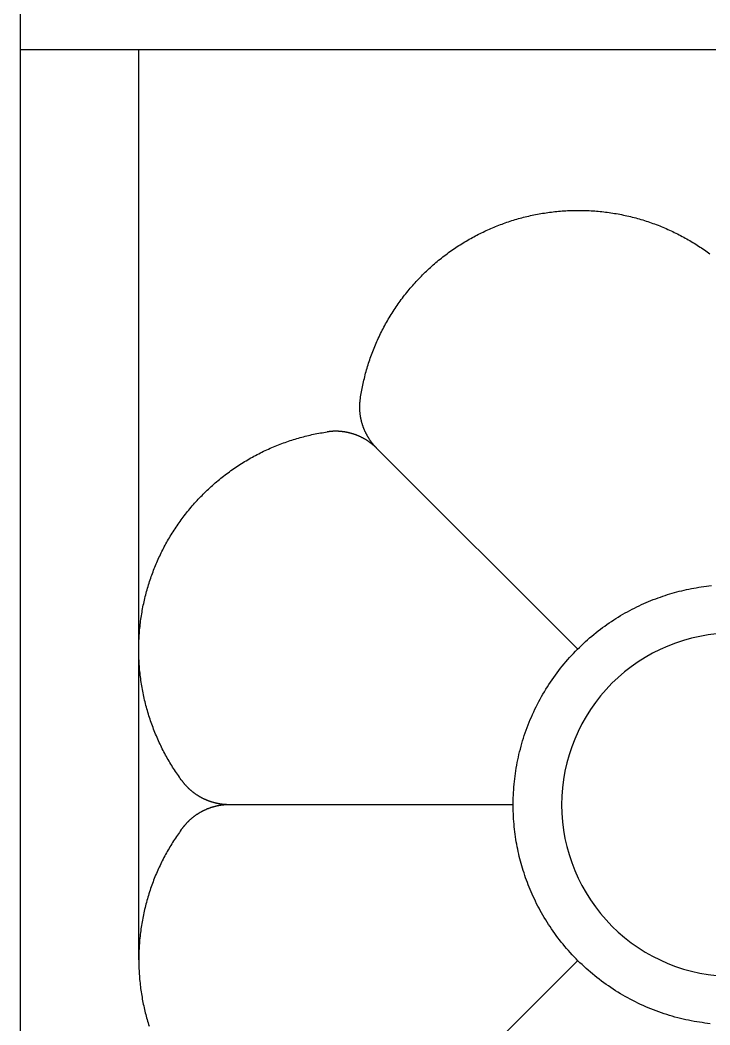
# Model space of a CAD drawing. Extents: x -111 to 2985, y -118 to 122.
# Drawn here: x 73.914 to 77.221, y 110.05 to 114.87 of the extents above; entities that cross this region are included whole.
import ezdxf

# ---------------------------------------------------------------- set-up
doc = ezdxf.new("R2010")
doc.units = 0
doc.layers.add('LAYER_03', color=5, linetype='CONTINUOUS')

msp = doc.modelspace()

# ---------------------------------------------------------------- linework, layer by layer
at = {"layer": 'LAYER_03'}
for points in [[(73.9139, 121.5617), (73.9139, 84.8376), (115.9333, 84.8376)], [(73.9139, 114.7293), (115.9333, 114.7293)], [(74.4828, 110.363), (74.4828, 114.7293)], [(76.587, 111.8533), (75.6245, 112.8158), (75.6231, 112.8172), (75.6218, 112.8186), (75.6204, 112.82), (75.619, 112.8214), (75.6177, 112.8229), (75.6163, 112.8243), (75.615, 112.8258), (75.6137, 112.8273), (75.6123, 112.8288), (75.611, 112.8303), (75.6097, 112.8318), (75.6084, 112.8333), (75.6071, 112.8349), (75.6059, 112.8364), (75.6046, 112.838), (75.6033, 112.8395), (75.6021, 112.8411), (75.6009, 112.8427), (75.5996, 112.8443), (75.5984, 112.8459), (75.5972, 112.8475), (75.596, 112.8492), (75.5948, 112.8508), (75.5936, 112.8525), (75.5925, 112.8541), (75.5913, 112.8558), (75.5902, 112.8575), (75.5891, 112.8592), (75.5879, 112.8609), (75.5868, 112.8626), (75.5857, 112.8643), (75.5846, 112.8661), (75.5836, 112.8678), (75.5825, 112.8696), (75.5814, 112.8713), (75.5804, 112.8731), (75.5794, 112.8749), (75.5784, 112.8767), (75.5774, 112.8785), (75.5764, 112.8803), (75.5754, 112.8821), (75.5744, 112.8839), (75.5735, 112.8858), (75.5726, 112.8876), (75.5716, 112.8894), (75.5707, 112.8913), (75.5698, 112.8932), (75.5689, 112.895), (75.5681, 112.8969), (75.5672, 112.8988), (75.5664, 112.9007), (75.5655, 112.9026), (75.5647, 112.9045), (75.5639, 112.9064), (75.5631, 112.9083), (75.5623, 112.9102), (75.5616, 112.9122), (75.5608, 112.9141), (75.5601, 112.916), (75.5594, 112.918), (75.5587, 112.9199), (75.558, 112.9219), (75.5573, 112.9239), (75.5567, 112.9258), (75.556, 112.9278), (75.5554, 112.9298), (75.5548, 112.9318), (75.5542, 112.9338), (75.5536, 112.9357), (75.553, 112.9377), (75.5525, 112.9397), (75.5519, 112.9417), (75.5514, 112.9437), (75.5509, 112.9458), (75.5504, 112.9478), (75.5499, 112.9498), (75.5494, 112.9518), (75.549, 112.9538), (75.5485, 112.9558), (75.5481, 112.9579), (75.5477, 112.9599), (75.5473, 112.9619), (75.5469, 112.964), (75.5466, 112.966), (75.5462, 112.968), (75.5459, 112.9701), (75.5456, 112.9721), (75.5453, 112.9741), (75.545, 112.9762), (75.5447, 112.9782), (75.5445, 112.9803), (75.5442, 112.9823), (75.544, 112.9844), (75.5438, 112.9864), (75.5436, 112.9884), (75.5434, 112.9905), (75.5433, 112.9925), (75.5431, 112.9946), (75.543, 112.9966), (75.5429, 112.9986), (75.5428, 113.0007), (75.5427, 113.0027), (75.5426, 113.0047), (75.5425, 113.0068), (75.5425, 113.0088), (75.5425, 113.0108), (75.5424, 113.0128), (75.5424, 113.0149), (75.5425, 113.0169), (75.5425, 113.0189), (75.5425, 113.0209), (75.5426, 113.0229), (75.5427, 113.025), (75.5427, 113.027), (75.5428, 113.029), (75.543, 113.031), (75.5431, 113.033), (75.5432, 113.035), (75.5434, 113.0369), (75.5436, 113.0389), (75.5437, 113.0409), (75.5439, 113.0429), (75.5442, 113.0449), (75.5444, 113.0468), (75.5446, 113.0488), (75.5449, 113.0507), (75.5451, 113.0527), (75.5454, 113.0546), (75.5466, 113.0627), (75.5479, 113.0708), (75.5492, 113.0789), (75.5507, 113.0869), (75.5521, 113.095), (75.5537, 113.1031), (75.5553, 113.1112), (75.557, 113.1193), (75.5587, 113.1274), (75.5605, 113.1355), (75.5624, 113.1436), (75.5643, 113.1517), (75.5663, 113.1598), (75.5684, 113.1678), (75.5705, 113.1759), (75.5728, 113.184), (75.575, 113.1921), (75.5774, 113.2002), (75.5798, 113.2082), (75.5823, 113.2163), (75.5848, 113.2243), (75.5874, 113.2324), (75.5901, 113.2404), (75.5929, 113.2484), (75.5957, 113.2564), (75.5986, 113.2644), (75.6015, 113.2724), (75.6046, 113.2804), (75.6077, 113.2883), (75.6108, 113.2962), (75.614, 113.3042), (75.6173, 113.3121), (75.6207, 113.3199), (75.6241, 113.3278), (75.6276, 113.3356), (75.6312, 113.3435), (75.6348, 113.3513), (75.6385, 113.359), (75.6423, 113.3668), (75.6461, 113.3745), (75.65, 113.3822), (75.654, 113.3899), (75.658, 113.3975), (75.6621, 113.4052), (75.6663, 113.4127), (75.6705, 113.4203), (75.6748, 113.4278), (75.6792, 113.4353), (75.6836, 113.4428), (75.6881, 113.4502), (75.6926, 113.4576), (75.6972, 113.465), (75.7019, 113.4723), (75.7066, 113.4796), (75.7114, 113.4869), (75.7163, 113.4941), (75.7212, 113.5013), (75.7261, 113.5085), (75.7312, 113.5156), (75.7363, 113.5226), (75.7414, 113.5297), (75.7466, 113.5366), (75.7519, 113.5436), (75.7572, 113.5505), (75.7626, 113.5573), (75.7681, 113.5641), (75.7736, 113.5709), (75.7791, 113.5776), (75.7847, 113.5843), (75.7904, 113.5909), (75.7961, 113.5975), (75.8018, 113.604), (75.8077, 113.6105), (75.8135, 113.6169), (75.8194, 113.6233), (75.8254, 113.6296), (75.8314, 113.6358), (75.8375, 113.6421), (75.8436, 113.6482), (75.8498, 113.6543), (75.856, 113.6604), (75.8622, 113.6664), (75.8685, 113.6723), (75.8749, 113.6782), (75.8813, 113.6841), (75.8877, 113.6898), (75.8942, 113.6956), (75.9007, 113.7012), (75.9072, 113.7068), (75.9138, 113.7124), (75.9205, 113.7179), (75.9271, 113.7233), (75.9339, 113.7287), (75.9406, 113.734), (75.9474, 113.7392), (75.9542, 113.7444), (75.9611, 113.7495), (75.9679, 113.7546), (75.9749, 113.7596), (75.9818, 113.7646), (75.9888, 113.7694), (75.9958, 113.7743), (76.0029, 113.779), (76.0099, 113.7837), (76.017, 113.7883), (76.0242, 113.7929), (76.0313, 113.7974), (76.0385, 113.8019), (76.0457, 113.8062), (76.0529, 113.8105), (76.0602, 113.8148), (76.0674, 113.819), (76.0747, 113.8231), (76.0821, 113.8271), (76.0894, 113.8311), (76.0967, 113.8351), (76.1041, 113.8389), (76.1115, 113.8427), (76.1189, 113.8465), (76.1263, 113.8501), (76.1338, 113.8537), (76.1412, 113.8573), (76.1487, 113.8607), (76.1562, 113.8641), (76.1637, 113.8675), (76.1712, 113.8708), (76.1787, 113.874), (76.1862, 113.8771), (76.1937, 113.8802), (76.2013, 113.8833), (76.209, 113.8862), (76.2166, 113.8892), (76.2243, 113.892), (76.232, 113.8949), (76.2398, 113.8976), (76.2476, 113.9004), (76.2555, 113.903), (76.2633, 113.9056), (76.2712, 113.9081), (76.2792, 113.9106), (76.2872, 113.9131), (76.2952, 113.9154), (76.3032, 113.9177), (76.3113, 113.92), (76.3194, 113.9222), (76.3275, 113.9243), (76.3357, 113.9263), (76.3439, 113.9283), (76.3521, 113.9303), (76.3603, 113.9322), (76.3686, 113.934), (76.3769, 113.9357), (76.3852, 113.9374), (76.3936, 113.939), (76.4019, 113.9406), (76.4103, 113.9421), (76.4187, 113.9435), (76.4272, 113.9448), (76.4356, 113.9461), (76.4441, 113.9473), (76.4526, 113.9485), (76.4611, 113.9496), (76.4696, 113.9506), (76.4781, 113.9515), (76.4867, 113.9524), (76.4953, 113.9532), (76.5039, 113.954), (76.5125, 113.9546), (76.5211, 113.9552), (76.5297, 113.9558), (76.5383, 113.9562), (76.547, 113.9566), (76.5556, 113.9569), (76.5643, 113.9572), (76.5729, 113.9574), (76.5816, 113.9575), (76.5903, 113.9575), (76.599, 113.9575), (76.6077, 113.9574), (76.6164, 113.9572), (76.625, 113.9569), (76.6337, 113.9566), (76.6424, 113.9562), (76.6511, 113.9558), (76.6598, 113.9552), (76.6685, 113.9546), (76.6772, 113.9539), (76.6859, 113.9532), (76.6945, 113.9524), (76.7032, 113.9515), (76.7118, 113.9505), (76.7205, 113.9495), (76.7291, 113.9484), (76.7378, 113.9472), (76.7464, 113.9459), (76.755, 113.9446), (76.7636, 113.9432), (76.7722, 113.9417), (76.7808, 113.9402), (76.7893, 113.9386), (76.7979, 113.9369), (76.8064, 113.9352), (76.8149, 113.9334), (76.8234, 113.9315), (76.8318, 113.9295), (76.8403, 113.9275), (76.8487, 113.9254), (76.8571, 113.9233), (76.8655, 113.921), (76.8739, 113.9188), (76.8822, 113.9164), (76.8905, 113.914), (76.8988, 113.9115), (76.9071, 113.9089), (76.9153, 113.9063), (76.9235, 113.9036), (76.9317, 113.9008), (76.9398, 113.898), (76.9479, 113.8951), (76.956, 113.8922), (76.9641, 113.8892), (76.9721, 113.8861), (76.9801, 113.883), (76.988, 113.8798), (76.9959, 113.8765), (77.0038, 113.8732), (77.0116, 113.8699), (77.0195, 113.8664), (77.0272, 113.8629), (77.035, 113.8594), (77.0427, 113.8558), (77.0503, 113.8521), (77.0579, 113.8484), (77.0655, 113.8446), (77.073, 113.8408), (77.0805, 113.8369), (77.088, 113.8329), (77.0954, 113.8289), (77.1028, 113.8249), (77.1101, 113.8208), (77.1174, 113.8166), (77.1246, 113.8124), (77.1318, 113.8082), (77.1389, 113.8039), (77.146, 113.7995), (77.1531, 113.7951), (77.1601, 113.7907), (77.167, 113.7862), (77.1739, 113.7817), (77.1808, 113.7771), (77.1876, 113.7724), (77.1943, 113.7678), (77.2011, 113.7631), (77.2077, 113.7583), (77.2143, 113.7535), (77.2209, 113.7486)], [(76.2777, 111.1065), (74.9165, 111.1065), (74.9146, 111.1065), (74.9126, 111.1065), (74.9106, 111.1065), (74.9086, 111.1066), (74.9067, 111.1067), (74.9047, 111.1067), (74.9027, 111.1068), (74.9007, 111.1069), (74.8987, 111.107), (74.8967, 111.1072), (74.8947, 111.1073), (74.8927, 111.1075), (74.8907, 111.1077), (74.8887, 111.1079), (74.8867, 111.1081), (74.8847, 111.1083), (74.8827, 111.1085), (74.8807, 111.1088), (74.8787, 111.109), (74.8767, 111.1093), (74.8747, 111.1096), (74.8727, 111.1099), (74.8707, 111.1102), (74.8687, 111.1106), (74.8667, 111.1109), (74.8647, 111.1113), (74.8627, 111.1117), (74.8607, 111.1121), (74.8587, 111.1125), (74.8567, 111.1129), (74.8547, 111.1134), (74.8527, 111.1138), (74.8507, 111.1143), (74.8488, 111.1148), (74.8468, 111.1153), (74.8448, 111.1158), (74.8428, 111.1164), (74.8408, 111.1169), (74.8388, 111.1175), (74.8369, 111.118), (74.8349, 111.1186), (74.8329, 111.1192), (74.8309, 111.1199), (74.829, 111.1205), (74.827, 111.1212), (74.8251, 111.1218), (74.8231, 111.1225), (74.8212, 111.1232), (74.8192, 111.1239), (74.8173, 111.1246), (74.8154, 111.1254), (74.8134, 111.1261), (74.8115, 111.1269), (74.8096, 111.1277), (74.8077, 111.1285), (74.8058, 111.1293), (74.8039, 111.1301), (74.802, 111.131), (74.8001, 111.1318), (74.7982, 111.1327), (74.7963, 111.1336), (74.7944, 111.1345), (74.7926, 111.1354), (74.7907, 111.1363), (74.7889, 111.1372), (74.787, 111.1382), (74.7852, 111.1392), (74.7833, 111.1401), (74.7815, 111.1411), (74.7797, 111.1421), (74.7779, 111.1432), (74.7761, 111.1442), (74.7743, 111.1452), (74.7725, 111.1463), (74.7707, 111.1474), (74.769, 111.1485), (74.7672, 111.1496), (74.7655, 111.1507), (74.7637, 111.1518), (74.762, 111.1529), (74.7603, 111.1541), (74.7586, 111.1552), (74.7569, 111.1564), (74.7552, 111.1576), (74.7535, 111.1588), (74.7518, 111.16), (74.7502, 111.1612), (74.7485, 111.1624), (74.7469, 111.1637), (74.7452, 111.1649), (74.7436, 111.1662), (74.742, 111.1675), (74.7404, 111.1687), (74.7388, 111.17), (74.7372, 111.1713), (74.7356, 111.1727), (74.7341, 111.174), (74.7325, 111.1753), (74.731, 111.1767), (74.7295, 111.178), (74.728, 111.1794), (74.7265, 111.1808), (74.725, 111.1822), (74.7235, 111.1835), (74.722, 111.1849), (74.7206, 111.1864), (74.7191, 111.1878), (74.7177, 111.1892), (74.7163, 111.1907), (74.7149, 111.1921), (74.7135, 111.1936), (74.7121, 111.195), (74.7107, 111.1965), (74.7094, 111.198), (74.708, 111.1995), (74.7067, 111.201), (74.7054, 111.2025), (74.7041, 111.204), (74.7028, 111.2055), (74.7015, 111.207), (74.7002, 111.2085), (74.6989, 111.2101), (74.6977, 111.2116), (74.6965, 111.2132), (74.6952, 111.2147), (74.694, 111.2163), (74.6928, 111.2179), (74.6917, 111.2194), (74.6868, 111.226), (74.682, 111.2326), (74.6773, 111.2393), (74.6725, 111.246), (74.6679, 111.2527), (74.6632, 111.2595), (74.6587, 111.2664), (74.6541, 111.2733), (74.6496, 111.2803), (74.6452, 111.2873), (74.6408, 111.2943), (74.6364, 111.3014), (74.6321, 111.3085), (74.6279, 111.3157), (74.6237, 111.323), (74.6195, 111.3302), (74.6154, 111.3376), (74.6114, 111.3449), (74.6074, 111.3523), (74.6034, 111.3598), (74.5996, 111.3673), (74.5957, 111.3748), (74.5919, 111.3824), (74.5882, 111.39), (74.5846, 111.3977), (74.5809, 111.4054), (74.5774, 111.4131), (74.5739, 111.4209), (74.5705, 111.4287), (74.5671, 111.4365), (74.5638, 111.4444), (74.5605, 111.4523), (74.5573, 111.4603), (74.5542, 111.4682), (74.5511, 111.4763), (74.5481, 111.4843), (74.5452, 111.4924), (74.5423, 111.5005), (74.5395, 111.5087), (74.5367, 111.5168), (74.534, 111.525), (74.5314, 111.5333), (74.5288, 111.5415), (74.5264, 111.5498), (74.5239, 111.5581), (74.5216, 111.5665), (74.5193, 111.5748), (74.517, 111.5832), (74.5149, 111.5916), (74.5128, 111.6), (74.5108, 111.6085), (74.5088, 111.6169), (74.5069, 111.6254), (74.5051, 111.6339), (74.5034, 111.6425), (74.5017, 111.651), (74.5001, 111.6596), (74.4986, 111.6681), (74.4971, 111.6767), (74.4957, 111.6853), (74.4944, 111.6939), (74.4931, 111.7025), (74.492, 111.7112), (74.4909, 111.7198), (74.4898, 111.7285), (74.4888, 111.7371), (74.488, 111.7458), (74.4871, 111.7545), (74.4864, 111.7631), (74.4857, 111.7718), (74.4851, 111.7805), (74.4846, 111.7892), (74.4841, 111.7979), (74.4837, 111.8066), (74.4834, 111.8153), (74.4831, 111.824), (74.4829, 111.8326), (74.4828, 111.8413), (74.4828, 111.85), (74.4828, 111.8587), (74.4829, 111.8674), (74.4831, 111.876), (74.4834, 111.8847), (74.4837, 111.8933), (74.4841, 111.902), (74.4845, 111.9106), (74.4851, 111.9192), (74.4857, 111.9279), (74.4864, 111.9365), (74.4871, 111.945), (74.4879, 111.9536), (74.4888, 111.9622), (74.4897, 111.9707), (74.4907, 111.9792), (74.4918, 111.9877), (74.493, 111.9962), (74.4942, 112.0047), (74.4955, 112.0132), (74.4968, 112.0216), (74.4983, 112.03), (74.4997, 112.0384), (74.5013, 112.0468), (74.5029, 112.0551), (74.5046, 112.0634), (74.5063, 112.0717), (74.5082, 112.08), (74.51, 112.0882), (74.512, 112.0964), (74.514, 112.1046), (74.516, 112.1128), (74.5182, 112.1209), (74.5203, 112.129), (74.5226, 112.1371), (74.5249, 112.1451), (74.5273, 112.1531), (74.5297, 112.1611), (74.5322, 112.1691), (74.5347, 112.177), (74.5373, 112.1849), (74.54, 112.1927), (74.5427, 112.2005), (74.5454, 112.2083), (74.5483, 112.216), (74.5511, 112.2237), (74.5541, 112.2314), (74.5571, 112.239), (74.5601, 112.2466), (74.5632, 112.2541), (74.5663, 112.2616), (74.5696, 112.2692), (74.5728, 112.2767), (74.5762, 112.2841), (74.5796, 112.2916), (74.5831, 112.2991), (74.5866, 112.3065), (74.5902, 112.314), (74.5939, 112.3214), (74.5976, 112.3288), (74.6014, 112.3362), (74.6053, 112.3436), (74.6092, 112.3509), (74.6132, 112.3583), (74.6172, 112.3656), (74.6213, 112.3729), (74.6255, 112.3801), (74.6298, 112.3874), (74.6341, 112.3946), (74.6385, 112.4018), (74.6429, 112.409), (74.6474, 112.4162), (74.652, 112.4233), (74.6566, 112.4304), (74.6613, 112.4375), (74.6661, 112.4445), (74.6709, 112.4515), (74.6758, 112.4585), (74.6807, 112.4655), (74.6857, 112.4724), (74.6908, 112.4793), (74.6959, 112.4861), (74.7011, 112.4929), (74.7063, 112.4997), (74.7116, 112.5065), (74.717, 112.5132), (74.7224, 112.5198), (74.7279, 112.5265), (74.7335, 112.5331), (74.7391, 112.5396), (74.7448, 112.5461), (74.7505, 112.5526), (74.7563, 112.5591), (74.7621, 112.5654), (74.768, 112.5718), (74.7739, 112.5781), (74.7799, 112.5843), (74.786, 112.5905), (74.7921, 112.5967), (74.7983, 112.6028), (74.8045, 112.6089), (74.8107, 112.6149), (74.8171, 112.6209), (74.8234, 112.6268), (74.8299, 112.6327), (74.8363, 112.6385), (74.8429, 112.6442), (74.8494, 112.65), (74.856, 112.6556), (74.8627, 112.6612), (74.8694, 112.6668), (74.8762, 112.6723), (74.883, 112.6777), (74.8898, 112.6831), (74.8967, 112.6884), (74.9037, 112.6937), (74.9107, 112.6989), (74.9177, 112.704), (74.9248, 112.7091), (74.9319, 112.7142), (74.939, 112.7191), (74.9462, 112.7241), (74.9534, 112.7289), (74.9607, 112.7337), (74.968, 112.7384), (74.9753, 112.7431), (74.9827, 112.7477), (74.9901, 112.7523), (74.9975, 112.7567), (75.005, 112.7612), (75.0125, 112.7655), (75.02, 112.7698), (75.0276, 112.774), (75.0352, 112.7782), (75.0428, 112.7823), (75.0504, 112.7863), (75.0581, 112.7903), (75.0658, 112.7942), (75.0735, 112.798), (75.0813, 112.8018), (75.0891, 112.8055), (75.0969, 112.8091), (75.1047, 112.8127), (75.1125, 112.8162), (75.1204, 112.8196), (75.1283, 112.823), (75.1362, 112.8263), (75.1441, 112.8295), (75.152, 112.8327), (75.16, 112.8358), (75.1679, 112.8388), (75.1759, 112.8417), (75.1839, 112.8446), (75.1919, 112.8474), (75.1999, 112.8502), (75.208, 112.8529), (75.216, 112.8555), (75.224, 112.858), (75.2321, 112.8605), (75.2402, 112.8629), (75.2482, 112.8653), (75.2563, 112.8676), (75.2644, 112.8698), (75.2725, 112.8719), (75.2806, 112.874), (75.2887, 112.876), (75.2967, 112.8779), (75.3048, 112.8798), (75.3129, 112.8816), (75.321, 112.8834), (75.3291, 112.885), (75.3372, 112.8866), (75.3453, 112.8882), (75.3534, 112.8897), (75.3615, 112.8911), (75.3695, 112.8924), (75.3776, 112.8937), (75.3857, 112.8949)], [(75.6245, 112.8158), (75.6231, 112.8172), (75.6217, 112.8185), (75.6203, 112.8199), (75.6189, 112.8213), (75.6174, 112.8226), (75.616, 112.824), (75.6145, 112.8253), (75.613, 112.8267), (75.6115, 112.828), (75.61, 112.8293), (75.6085, 112.8306), (75.607, 112.8319), (75.6055, 112.8332), (75.6039, 112.8344), (75.6024, 112.8357), (75.6008, 112.837), (75.5992, 112.8382), (75.5976, 112.8395), (75.596, 112.8407), (75.5944, 112.8419), (75.5928, 112.8431), (75.5911, 112.8443), (75.5895, 112.8455), (75.5878, 112.8467), (75.5862, 112.8478), (75.5845, 112.849), (75.5828, 112.8501), (75.5811, 112.8513), (75.5794, 112.8524), (75.5777, 112.8535), (75.576, 112.8546), (75.5742, 112.8557), (75.5725, 112.8568), (75.5707, 112.8578), (75.569, 112.8589), (75.5672, 112.8599), (75.5654, 112.8609), (75.5636, 112.8619), (75.5618, 112.8629), (75.56, 112.8639), (75.5582, 112.8649), (75.5564, 112.8659), (75.5546, 112.8668), (75.5527, 112.8678), (75.5509, 112.8687), (75.549, 112.8696), (75.5472, 112.8705), (75.5453, 112.8714), (75.5434, 112.8723), (75.5415, 112.8731), (75.5396, 112.874), (75.5377, 112.8748), (75.5358, 112.8756), (75.5339, 112.8764), (75.532, 112.8772), (75.5301, 112.878), (75.5282, 112.8787), (75.5262, 112.8795), (75.5243, 112.8802), (75.5223, 112.8809), (75.5204, 112.8816), (75.5184, 112.8823), (75.5165, 112.883), (75.5145, 112.8837), (75.5125, 112.8843), (75.5105, 112.8849), (75.5085, 112.8855), (75.5066, 112.8861), (75.5046, 112.8867), (75.5026, 112.8873), (75.5006, 112.8879), (75.4986, 112.8884), (75.4966, 112.8889), (75.4946, 112.8894), (75.4925, 112.8899), (75.4905, 112.8904), (75.4885, 112.8909), (75.4865, 112.8913), (75.4845, 112.8918), (75.4824, 112.8922), (75.4804, 112.8926), (75.4784, 112.893), (75.4764, 112.8934), (75.4743, 112.8937), (75.4723, 112.8941), (75.4702, 112.8944), (75.4682, 112.8947), (75.4662, 112.895), (75.4641, 112.8953), (75.4621, 112.8956), (75.46, 112.8958), (75.458, 112.8961), (75.456, 112.8963), (75.4539, 112.8965), (75.4519, 112.8967), (75.4498, 112.8969), (75.4478, 112.8971), (75.4458, 112.8972), (75.4437, 112.8973), (75.4417, 112.8975), (75.4397, 112.8976), (75.4376, 112.8976), (75.4356, 112.8977), (75.4336, 112.8978), (75.4315, 112.8978), (75.4295, 112.8979), (75.4275, 112.8979), (75.4254, 112.8979), (75.4234, 112.8979), (75.4214, 112.8978), (75.4194, 112.8978), (75.4174, 112.8977), (75.4154, 112.8977), (75.4134, 112.8976), (75.4114, 112.8975), (75.4094, 112.8974), (75.4074, 112.8972), (75.4054, 112.8971), (75.4034, 112.8969), (75.4014, 112.8968), (75.3994, 112.8966), (75.3974, 112.8964), (75.3955, 112.8962), (75.3935, 112.8959), (75.3915, 112.8957), (75.3896, 112.8955), (75.3876, 112.8952), (75.3857, 112.8949)], [(77.2229, 110.0562), (77.2099, 110.0577), (77.1969, 110.0593), (77.1838, 110.0611), (77.1708, 110.063), (77.1577, 110.0651), (77.1447, 110.0674), (77.1316, 110.0699), (77.1186, 110.0725), (77.1056, 110.0753), (77.0925, 110.0783), (77.0795, 110.0814), (77.0665, 110.0847), (77.0535, 110.0882), (77.0406, 110.0919), (77.0277, 110.0957), (77.0148, 110.0997), (77.0019, 110.1039), (76.9891, 110.1082), (76.9763, 110.1127), (76.9636, 110.1174), (76.9509, 110.1222), (76.9383, 110.1272), (76.9257, 110.1324), (76.9131, 110.1378), (76.9007, 110.1433), (76.8883, 110.1489), (76.8759, 110.1548), (76.8637, 110.1608), (76.8515, 110.1669), (76.8394, 110.1733), (76.8273, 110.1797), (76.8154, 110.1864), (76.8035, 110.1932), (76.7917, 110.2001), (76.7801, 110.2072), (76.7685, 110.2144), (76.757, 110.2218), (76.7456, 110.2294), (76.7343, 110.237), (76.7231, 110.2449), (76.712, 110.2528), (76.7011, 110.2609), (76.6902, 110.2691), (76.6795, 110.2775), (76.6689, 110.286), (76.6584, 110.2946), (76.648, 110.3034), (76.6377, 110.3122), (76.6276, 110.3212), (76.6176, 110.3303), (76.6078, 110.3395), (76.598, 110.3488), (76.5884, 110.3583), (76.579, 110.3678), (76.5697, 110.3775), (76.5605, 110.3872), (76.5515, 110.3971), (76.5426, 110.407), (76.5338, 110.417), (76.5252, 110.4271), (76.5167, 110.4373), (76.5084, 110.4476), (76.5003, 110.458), (76.4923, 110.4684), (76.4844, 110.4789), (76.4767, 110.4895), (76.4691, 110.5001), (76.4617, 110.5108), (76.4544, 110.5216), (76.4473, 110.5324), (76.4404, 110.5433), (76.4336, 110.5542), (76.4269, 110.5652), (76.4205, 110.5762), (76.4141, 110.5873), (76.4079, 110.5984), (76.4019, 110.6096), (76.396, 110.6207), (76.3903, 110.6319), (76.3848, 110.6432), (76.3793, 110.6544), (76.3741, 110.6657), (76.369, 110.677), (76.364, 110.6883), (76.3592, 110.6996), (76.3546, 110.711), (76.3501, 110.7223), (76.3457, 110.7337), (76.3415, 110.745), (76.3374, 110.7564), (76.3335, 110.7677), (76.3297, 110.7791), (76.3261, 110.7904), (76.3226, 110.8017), (76.3193, 110.8131), (76.3161, 110.8244), (76.313, 110.8357), (76.3101, 110.847), (76.3073, 110.8584), (76.3046, 110.8699), (76.302, 110.8814), (76.2995, 110.8931), (76.2971, 110.9048), (76.2949, 110.9166), (76.2928, 110.9285), (76.2908, 110.9404), (76.289, 110.9524), (76.2873, 110.9645), (76.2857, 110.9767), (76.2843, 110.9889), (76.283, 111.0012), (76.2818, 111.0135), (76.2808, 111.0259), (76.2799, 111.0384), (76.2792, 111.0509), (76.2786, 111.0635), (76.2781, 111.0761), (76.2779, 111.0887), (76.2777, 111.1015), (76.2777, 111.1142), (76.2779, 111.127), (76.2782, 111.1398), (76.2787, 111.1527), (76.2794, 111.1656), (76.2802, 111.1785), (76.2811, 111.1914), (76.2823, 111.2044), (76.2836, 111.2174), (76.285, 111.2304), (76.2866, 111.2434), (76.2884, 111.2565), (76.2904, 111.2695), (76.2925, 111.2826), (76.2948, 111.2956), (76.2972, 111.3087), (76.2999, 111.3217), (76.3027, 111.3348), (76.3056, 111.3478), (76.3088, 111.3608), (76.3121, 111.3738), (76.3156, 111.3868), (76.3192, 111.3997), (76.3231, 111.4126), (76.3271, 111.4255), (76.3312, 111.4384), (76.3356, 111.4512), (76.3401, 111.464), (76.3447, 111.4767), (76.3496, 111.4894), (76.3546, 111.5021), (76.3598, 111.5146), (76.3651, 111.5272), (76.3706, 111.5396), (76.3763, 111.552), (76.3821, 111.5644), (76.3881, 111.5766), (76.3943, 111.5888), (76.4006, 111.6009), (76.4071, 111.613), (76.4137, 111.6249), (76.4205, 111.6368), (76.4275, 111.6486), (76.4345, 111.6603), (76.4418, 111.6719), (76.4492, 111.6833), (76.4567, 111.6947), (76.4644, 111.706), (76.4722, 111.7172), (76.4802, 111.7283), (76.4883, 111.7393), (76.4965, 111.7501), (76.5049, 111.7608), (76.5133, 111.7715), (76.522, 111.782), (76.5307, 111.7923), (76.5396, 111.8026), (76.5486, 111.8127), (76.5577, 111.8227), (76.5669, 111.8325), (76.5762, 111.8423), (76.5856, 111.8519), (76.5952, 111.8613), (76.6048, 111.8706), (76.6146, 111.8798), (76.6244, 111.8889), (76.6343, 111.8978), (76.6444, 111.9065), (76.6545, 111.9151), (76.6647, 111.9236), (76.675, 111.9319), (76.6853, 111.94), (76.6958, 111.9481), (76.7063, 111.9559), (76.7168, 111.9636), (76.7275, 111.9712), (76.7382, 111.9786), (76.749, 111.9859), (76.7598, 111.993), (76.7707, 111.9999), (76.7816, 112.0067), (76.7926, 112.0134), (76.8036, 112.0199), (76.8147, 112.0262), (76.8258, 112.0324), (76.8369, 112.0384), (76.8481, 112.0443), (76.8593, 112.05), (76.8705, 112.0556), (76.8818, 112.061), (76.8931, 112.0662), (76.9044, 112.0713), (76.9157, 112.0763), (76.927, 112.0811), (76.9383, 112.0858), (76.9497, 112.0903), (76.961, 112.0946), (76.9724, 112.0988), (76.9837, 112.1029), (76.9951, 112.1068), (77.0064, 112.1106), (77.0178, 112.1142), (77.0291, 112.1177), (77.0404, 112.121), (77.0517, 112.1242), (77.063, 112.1273), (77.0743, 112.1302), (77.0857, 112.1331), (77.0972, 112.1358), (77.1088, 112.1384), (77.1204, 112.1408), (77.1322, 112.1432), (77.144, 112.1454), (77.1558, 112.1475), (77.1678, 112.1495), (77.1798, 112.1513), (77.1919, 112.153), (77.204, 112.1546), (77.2163, 112.156), (77.2285, 112.1573)], [(74.9165, 111.1065), (74.9146, 111.1065), (74.9126, 111.1065), (74.9106, 111.1064), (74.9086, 111.1064), (74.9067, 111.1063), (74.9047, 111.1062), (74.9027, 111.1061), (74.9007, 111.106), (74.8987, 111.1059), (74.8967, 111.1058), (74.8947, 111.1056), (74.8927, 111.1055), (74.8907, 111.1053), (74.8887, 111.1051), (74.8867, 111.1049), (74.8847, 111.1047), (74.8827, 111.1044), (74.8807, 111.1042), (74.8787, 111.1039), (74.8767, 111.1036), (74.8747, 111.1033), (74.8727, 111.103), (74.8707, 111.1027), (74.8687, 111.1024), (74.8667, 111.102), (74.8647, 111.1017), (74.8627, 111.1013), (74.8607, 111.1009), (74.8587, 111.1005), (74.8567, 111.1), (74.8547, 111.0996), (74.8527, 111.0991), (74.8507, 111.0987), (74.8488, 111.0982), (74.8468, 111.0977), (74.8448, 111.0971), (74.8428, 111.0966), (74.8408, 111.0961), (74.8388, 111.0955), (74.8369, 111.0949), (74.8349, 111.0943), (74.8329, 111.0937), (74.8309, 111.0931), (74.829, 111.0925), (74.827, 111.0918), (74.8251, 111.0911), (74.8231, 111.0905), (74.8212, 111.0898), (74.8192, 111.0891), (74.8173, 111.0883), (74.8154, 111.0876), (74.8134, 111.0868), (74.8115, 111.0861), (74.8096, 111.0853), (74.8077, 111.0845), (74.8058, 111.0837), (74.8039, 111.0828), (74.802, 111.082), (74.8001, 111.0811), (74.7982, 111.0803), (74.7963, 111.0794), (74.7944, 111.0785), (74.7926, 111.0776), (74.7907, 111.0767), (74.7889, 111.0757), (74.787, 111.0748), (74.7852, 111.0738), (74.7833, 111.0728), (74.7815, 111.0718), (74.7797, 111.0708), (74.7779, 111.0698), (74.7761, 111.0688), (74.7743, 111.0677), (74.7725, 111.0667), (74.7707, 111.0656), (74.769, 111.0645), (74.7672, 111.0634), (74.7655, 111.0623), (74.7637, 111.0612), (74.762, 111.06), (74.7603, 111.0589), (74.7586, 111.0577), (74.7569, 111.0566), (74.7552, 111.0554), (74.7535, 111.0542), (74.7518, 111.053), (74.7502, 111.0518), (74.7485, 111.0505), (74.7469, 111.0493), (74.7452, 111.048), (74.7436, 111.0468), (74.742, 111.0455), (74.7404, 111.0442), (74.7388, 111.0429), (74.7372, 111.0416), (74.7356, 111.0403), (74.7341, 111.039), (74.7325, 111.0376), (74.731, 111.0363), (74.7295, 111.0349), (74.728, 111.0336), (74.7265, 111.0322), (74.725, 111.0308), (74.7235, 111.0294), (74.722, 111.028), (74.7206, 111.0266), (74.7191, 111.0252), (74.7177, 111.0237), (74.7163, 111.0223), (74.7149, 111.0209), (74.7135, 111.0194), (74.7121, 111.0179), (74.7107, 111.0165), (74.7094, 111.015), (74.708, 111.0135), (74.7067, 111.012), (74.7054, 111.0105), (74.7041, 111.009), (74.7028, 111.0075), (74.7015, 111.006), (74.7002, 111.0044), (74.6989, 111.0029), (74.6977, 111.0013), (74.6965, 110.9998), (74.6952, 110.9982), (74.694, 110.9967), (74.6928, 110.9951), (74.6917, 110.9935)], [(74.6917, 110.9935), (74.6868, 110.987), (74.682, 110.9804), (74.6773, 110.9737), (74.6725, 110.967), (74.6679, 110.9602), (74.6632, 110.9534), (74.6587, 110.9466), (74.6541, 110.9397), (74.6496, 110.9327), (74.6452, 110.9257), (74.6408, 110.9187), (74.6364, 110.9116), (74.6321, 110.9044), (74.6279, 110.8972), (74.6237, 110.89), (74.6195, 110.8827), (74.6154, 110.8754), (74.6114, 110.868), (74.6074, 110.8606), (74.6034, 110.8532), (74.5996, 110.8457), (74.5957, 110.8381), (74.5919, 110.8306), (74.5882, 110.823), (74.5846, 110.8153), (74.5809, 110.8076), (74.5774, 110.7999), (74.5739, 110.7921), (74.5705, 110.7843), (74.5671, 110.7764), (74.5638, 110.7686), (74.5605, 110.7607), (74.5573, 110.7527), (74.5542, 110.7447), (74.5511, 110.7367), (74.5481, 110.7286), (74.5452, 110.7206), (74.5423, 110.7124), (74.5395, 110.7043), (74.5367, 110.6961), (74.534, 110.6879), (74.5314, 110.6797), (74.5288, 110.6714), (74.5264, 110.6632), (74.5239, 110.6548), (74.5216, 110.6465), (74.5193, 110.6382), (74.517, 110.6298), (74.5149, 110.6214), (74.5128, 110.6129), (74.5108, 110.6045), (74.5088, 110.596), (74.5069, 110.5875), (74.5051, 110.579), (74.5034, 110.5705), (74.5017, 110.562), (74.5001, 110.5534), (74.4986, 110.5448), (74.4971, 110.5363), (74.4957, 110.5277), (74.4944, 110.519), (74.4931, 110.5104), (74.492, 110.5018), (74.4909, 110.4931), (74.4898, 110.4845), (74.4888, 110.4758), (74.488, 110.4672), (74.4871, 110.4585), (74.4864, 110.4498), (74.4857, 110.4411), (74.4851, 110.4325), (74.4846, 110.4238), (74.4841, 110.4151), (74.4837, 110.4064), (74.4834, 110.3977), (74.4831, 110.389), (74.4829, 110.3803), (74.4828, 110.3716), (74.4828, 110.3629), (74.4828, 110.3543), (74.4829, 110.3456), (74.4831, 110.3369), (74.4834, 110.3283), (74.4837, 110.3196), (74.4841, 110.311), (74.4845, 110.3023), (74.4851, 110.2937), (74.4857, 110.2851), (74.4864, 110.2765), (74.4871, 110.2679), (74.4879, 110.2594), (74.4888, 110.2508), (74.4897, 110.2423), (74.4907, 110.2337), (74.4918, 110.2252), (74.493, 110.2167), (74.4942, 110.2083), (74.4955, 110.1998), (74.4968, 110.1914), (74.4983, 110.183), (74.4997, 110.1746), (74.5013, 110.1662), (74.5029, 110.1579), (74.5046, 110.1495), (74.5063, 110.1412), (74.5082, 110.133), (74.51, 110.1247), (74.512, 110.1165), (74.514, 110.1083), (74.516, 110.1002), (74.5182, 110.092), (74.5203, 110.0839), (74.5226, 110.0759), (74.5249, 110.0678), (74.5273, 110.0598), (74.5297, 110.0518), (74.5322, 110.0439)], [(75.6245, 109.3972), (76.587, 110.3597)]]:
    msp.add_lwpolyline(points, dxfattribs=at)
msp.add_lwpolyline([(77.3338, 111.9301, 0.414214), (76.5102, 111.1065, 0.414214), (77.3338, 110.2829, 0.414214), (78.1574, 111.1065, 0.414214)], format="xyb", close=True, dxfattribs=at)

doc.saveas('drawing.dxf')
